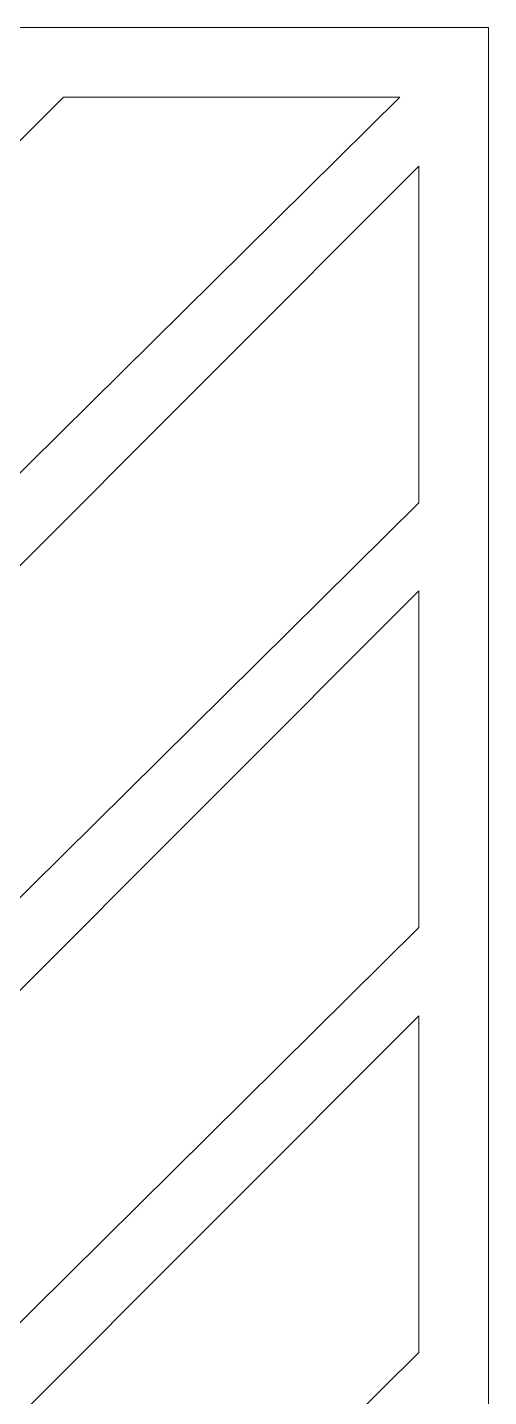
# Model space of a CAD drawing. Header units: metres. Extents: x -55 to 260, y -121 to 64.
# Drawn here: x 191.734 to 192.397, y 23.874 to 25.839 of the extents above; entities that cross this region are included whole.
import ezdxf

# ---------------------------------------------------------------- set-up
doc = ezdxf.new("R2010")
doc.units = ezdxf.units.M
for name, color, linetype, lineweight in [('0-1', 7, 'Continuous', 5), ('45ESTAC-1', 253, 'Continuous', 5), ('70LINEA-1', 254, 'Continuous', 5)]:
    doc.layers.add(name, color=color, linetype=linetype, lineweight=lineweight)

# ---------------------------------------------------------------- blocks, each defined once
blk = doc.blocks.new('Parking Lot - Handicap - Handicap-5934818-A1 _ A700')
at = {"layer": '70LINEA-1'}
for p, q in [((192.3967, 25.8394), (191.1967, 25.8394)), ((192.3966, 20.3401), (192.3967, 25.8394)), ((191.2967, 25.2502), (191.786, 25.7394)), ((192.269, 25.7394), (191.2967, 24.7783)), ((191.786, 25.7394), (192.269, 25.7394)), ((191.2967, 24.6403), (192.2967, 25.6402)), ((192.2967, 25.6402), (192.2967, 25.1569)), ((192.2967, 25.1569), (191.2967, 24.1684)), ((191.2967, 24.0304), (192.2967, 25.0303)), ((192.2967, 25.0303), (192.2967, 24.547)), ((192.2967, 24.547), (191.2967, 23.5585)), ((191.2967, 23.4205), (192.2967, 24.4203)), ((192.2967, 24.4203), (192.2967, 23.9371)), ((192.2967, 23.9371), (191.2967, 22.9486))]:
    blk.add_line(p, q, dxfattribs=at)
blk = doc.blocks.new('22011_AR_rvt-1-A1 _ A700')
at = {"layer": '45ESTAC-1'}
blk.add_blockref('Parking Lot - Handicap - Handicap-5934818-A1 _ A700', (0, 0), dxfattribs=at)
blk = doc.blocks.new('22011_AR_rvt-2-A1 _ A700')
at = {"layer": '45ESTAC-1'}
blk.add_blockref('Parking Lot - Handicap - Handicap-5934818-A1 _ A700', (0, 0), dxfattribs=at)

msp = doc.modelspace()

# ---------------------------------------------------------------- block references
at = {"layer": '0-1'}
for name in ['22011_AR_rvt-2-A1 _ A700', '22011_AR_rvt-1-A1 _ A700']:
    msp.add_blockref(name, (0, 0), dxfattribs=at)

doc.saveas('drawing.dxf')
